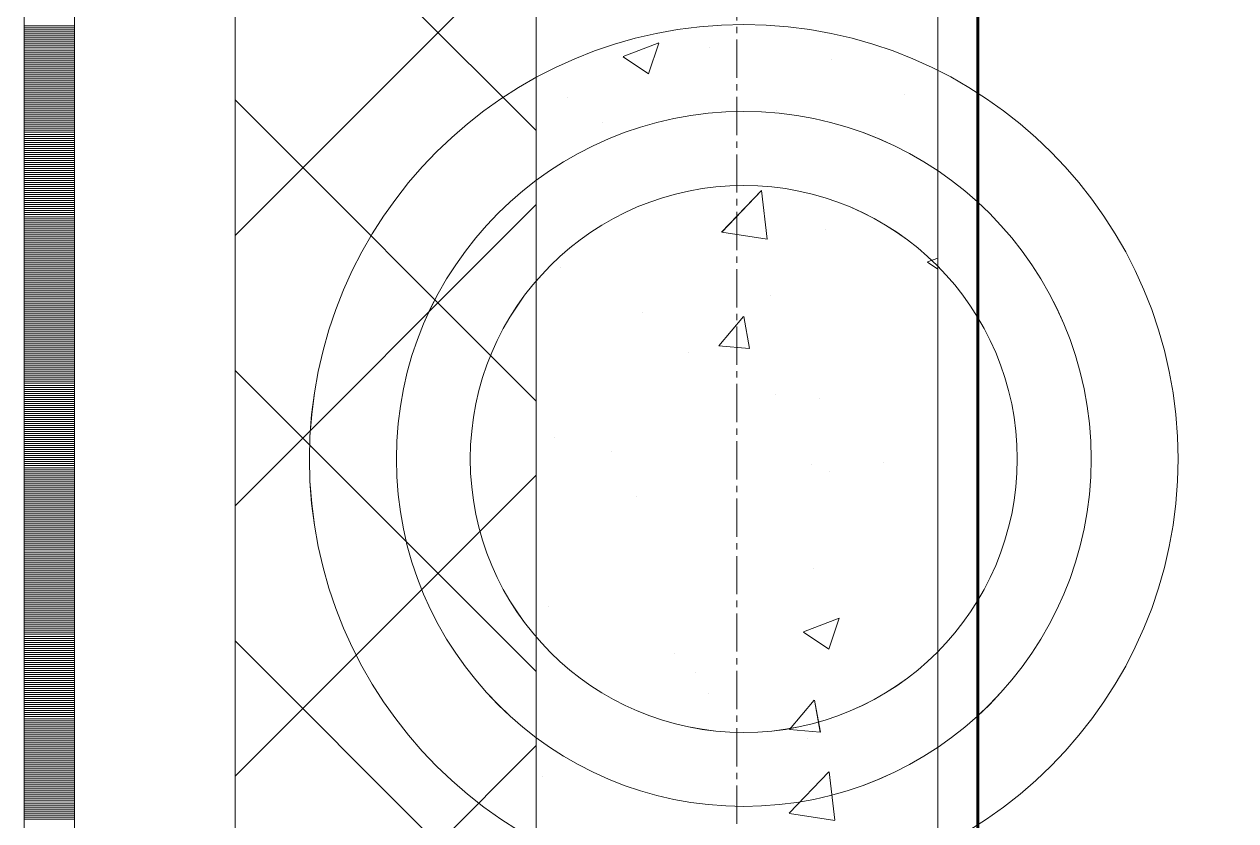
# Model space of a CAD drawing. Header units: millimetres. Extents: x 470010 to 1231400, y -134005 to 421770.
# Drawn here: x 672519 to 673122, y -77133 to -76737 of the extents above; entities that cross this region are included whole.
import ezdxf
from ezdxf.enums import TextEntityAlignment as Align

# ---------------------------------------------------------------- set-up
doc = ezdxf.new("R2010")
doc.units = ezdxf.units.MM
doc.linetypes.add('CENTER2', pattern=[28.575, 19.05, -3.175, 3.175, -3.175])
doc.linetypes.add('DASHED', pattern=[19.05, 12.7, -6.35])
doc.layers.get('Defpoints').update_dxf_attribs({"color": 140})
for name, color, linetype, lineweight in [('0) шп потолок', 3, 'Continuous', 60), ('АР_Стены ПЕНОблок', 52, 'Continuous', 20), ('АР_Тонкая', 254, 'Continuous', 5), ('АР_Утеплитель', 31, 'Continuous', 0), ('АР_Штриховка', 8, 'Continuous', 0)]:
    doc.layers.add(name, color=color, linetype=linetype, lineweight=lineweight)
doc.layers.add('АР_Делит', color=120, linetype='Continuous', lineweight=0, plot=False)
doc.layers.add('РД_Оси_100', color=7, linetype='Continuous', lineweight=0, true_color=0x525252)
doc.styles.add('style1', font='ARIALN.TTF')

# ---------------------------------------------------------------- blocks, each defined once
blk = doc.blocks.new('СОШ_2200_АР_ОСИ_М100_28.05.24')
at = {"layer": 'АР_Делит', "color": 251, "linetype": 'DASHED', "true_color": 0x636466}
blk.add_lwpolyline([(114955, 135155), (114955, -355), (93595.036, -355), (93595.036, 13855), (94145, 13855), (94145, 68320), (66055, 68320), (66055, 13857.73), (83455, 13857.73), (83455, -355), (45245, -355), (45245, 13145), (44695, 13145), (44695, 26755), (45245, 26755), (45245, 68320), (20455, 68320), (20455, 26755), (27955, 26755), (27955, 13145), (-355, 13145), (-355, 100855)], dxfattribs=at)
at = {"layer": 'РД_Оси_100', "color": 251, "linetype": 'CENTER2', "true_color": 0x636466}
blk.add_line((0, -6155), (0, 139938.679), dxfattribs=at)
blk = doc.blocks.new('A$C9108343f')
at = {"layer": '0) шп потолок'}
blk.add_lwpolyline([(14854.96, 26375), (14854.96, 29445), (7274.96, 29445), (7274.96, 20375), (14854.96, 20375), (14854.96, 25235)], dxfattribs=at)
at = {"layer": 'АР_Делит', "color": 18, "true_color": 0x000000}
for radius in [216.34, 173.04, 136.21]:
    blk.add_circle((7158.34, 23413.08), radius, dxfattribs=at)
at = {"layer": 'АР_Стены ПЕНОблок', "color": 18, "linetype": 'Continuous', "lineweight": 20, "true_color": 0x000000}
for p, q in [((7054.96, 97555), (7054.96, 21355)), ((7254.96, 21355), (7254.96, 97555))]:
    blk.add_line(p, q, dxfattribs=at)
at = {"layer": 'АР_Тонкая', "color": 18, "linetype": 'Continuous', "lineweight": 5, "true_color": 0x000000}
for p, q in [((6799.96, 97555), (6799.96, 21355)), ((6824.96, 97555), (6824.96, 21355)), ((6824.96, 21355), (6824.96, 97555)), ((6904.96, 21355), (6904.96, 97555))]:
    blk.add_line(p, q, dxfattribs=at)
at = {"layer": 'АР_Утеплитель', "color": 18, "linetype": 'Continuous', "lineweight": 0, "true_color": 0x000000}
for p, q in [((6904.96, 97555), (6904.96, 21355)), ((7054.96, 21355), (7054.96, 97555))]:
    blk.add_line(p, q, dxfattribs=at)
at = {"layer": 'АР_Штриховка', "color": 18, "linetype": 'Continuous', "lineweight": 0, "true_color": 0x000000}
for p, q in [((7054.96, 23576.59), (6904.96, 23726.59)), ((6904.96, 23524.45), (7054.96, 23674.45)), ((6799.96, 23628.75), (6824.96, 23628.75)), ((6799.96, 23627.75), (6824.96, 23627.75)), ((6799.96, 23626.75), (6824.96, 23626.75)), ((6799.96, 23625.75), (6824.96, 23625.75)), ((6799.96, 23624.75), (6824.96, 23624.75)), ((6799.96, 23623.75), (6824.96, 23623.75)), ((6799.96, 23622.75), (6824.96, 23622.75)), ((6799.96, 23621.75), (6824.96, 23621.75)), ((6799.96, 23620.75), (6824.96, 23620.75)), ((6799.96, 23619.75), (6824.96, 23619.75)), ((6799.96, 23618.75), (6824.96, 23618.75)), ((7098.29, 23613.47), (7116.08, 23620.3)), ((7110.88, 23604.83), (7116.03, 23620.18)), ((6799.96, 23617.75), (6824.96, 23617.75)), ((6799.96, 23616.75), (6824.96, 23616.75)), ((6799.96, 23615.75), (6824.96, 23615.75)), ((6799.96, 23614.75), (6824.96, 23614.75)), ((6799.96, 23613.75), (6824.96, 23613.75)), ((6799.96, 23612.75), (6824.96, 23612.75)), ((7098.24, 23613.35), (7110.87, 23604.83)), ((7141.48, 23617.76), (7141.48, 23617.76)), ((6799.96, 23611.75), (6824.96, 23611.75)), ((6799.96, 23610.75), (6824.96, 23610.75)), ((6799.96, 23609.75), (6824.96, 23609.75)), ((6799.96, 23608.75), (6824.96, 23608.75)), ((6799.96, 23607.75), (6824.96, 23607.75)), ((6799.96, 23606.75), (6824.96, 23606.75)), ((7202.23, 23612.12), (7202.23, 23612.12)), ((6799.96, 23605.75), (6824.96, 23605.75)), ((6799.96, 23604.75), (6824.96, 23604.75)), ((6799.96, 23603.75), (6824.96, 23603.75)), ((6799.96, 23602.75), (6824.96, 23602.75)), ((6799.96, 23601.75), (6824.96, 23601.75)), ((6799.96, 23600.75), (6824.96, 23600.75)), ((6799.96, 23599.75), (6824.96, 23599.75)), ((6799.96, 23598.75), (6824.96, 23598.75)), ((6799.96, 23597.75), (6824.96, 23597.75)), ((6799.96, 23596.75), (6824.96, 23596.75)), ((6799.96, 23595.75), (6824.96, 23595.75)), ((6799.96, 23594.75), (6824.96, 23594.75)), ((7238.43, 23594.76), (7238.43, 23594.76)), ((6799.96, 23593.75), (6824.96, 23593.75)), ((6799.96, 23592.75), (6824.96, 23592.75)), ((6799.96, 23591.75), (6824.96, 23591.75)), ((6799.96, 23590.75), (6824.96, 23590.75)), ((6799.96, 23589.75), (6824.96, 23589.75)), ((6799.96, 23588.75), (6824.96, 23588.75)), ((7054.96, 23441.89), (6904.96, 23591.89)), ((7070.31, 23593.08), (7070.31, 23593.08)), ((6799.96, 23587.75), (6824.96, 23587.75)), ((6799.96, 23586.75), (6824.96, 23586.75)), ((6799.96, 23585.75), (6824.96, 23585.75)), ((6799.96, 23584.75), (6824.96, 23584.75)), ((6799.96, 23583.75), (6824.96, 23583.75)), ((6799.96, 23582.75), (6824.96, 23582.75)), ((7174.84, 23586.39), (7174.84, 23586.39)), ((6799.96, 23581.75), (6824.96, 23581.75)), ((6799.96, 23580.75), (6824.96, 23580.75)), ((6799.96, 23579.75), (6824.96, 23579.75)), ((6799.96, 23578.75), (6824.96, 23578.75)), ((6799.96, 23577.75), (6824.96, 23577.75)), ((6799.96, 23576.75), (6824.96, 23576.75)), ((7088.16, 23580.82), (7088.16, 23580.82)), ((6799.96, 23575.75), (6824.96, 23575.75)), ((6799.96, 23574.75), (6824.96, 23574.75)), ((6799.96, 23573.75), (6824.96, 23573.75)), ((6799.96, 23572.75), (6824.96, 23572.75)), ((6799.96, 23571.75), (6824.96, 23571.75)), ((6799.96, 23570.75), (6824.96, 23570.75)), ((7223.75, 23575.09), (7223.75, 23575.09)), ((6799.96, 23569.75), (6824.96, 23569.75)), ((6799.96, 23568.75), (6824.96, 23568.75)), ((6799.96, 23567.75), (6824.96, 23567.75)), ((6799.96, 23566.75), (6824.96, 23566.75)), ((6799.96, 23565.75), (6824.96, 23565.75)), ((6799.96, 23564.75), (6824.96, 23564.75)), ((6799.96, 23563.75), (6824.96, 23563.75)), ((6799.96, 23562.75), (6824.96, 23562.75)), ((6799.96, 23561.75), (6824.96, 23561.75)), ((6799.96, 23560.75), (6824.96, 23560.75)), ((6799.96, 23559.75), (6824.96, 23559.75)), ((6799.96, 23558.75), (6824.96, 23558.75)), ((6799.96, 23557.75), (6824.96, 23557.75)), ((6799.96, 23556.75), (6824.96, 23556.75)), ((6799.96, 23555.75), (6824.96, 23555.75)), ((6799.96, 23554.75), (6824.96, 23554.75)), ((6799.96, 23553.75), (6824.96, 23553.75)), ((6799.96, 23552.75), (6824.96, 23552.75)), ((6799.96, 23551.75), (6824.96, 23551.75)), ((6799.96, 23550.75), (6824.96, 23550.75)), ((6799.96, 23549.75), (6824.96, 23549.75)), ((6799.96, 23548.75), (6824.96, 23548.75)), ((6799.96, 23547.75), (6824.96, 23547.75)), ((6799.96, 23546.75), (6824.96, 23546.75)), ((7147.33, 23526.09), (7167.12, 23546.71)), ((7169.96, 23522.6), (7167.16, 23546.72)), ((6799.96, 23545.75), (6824.96, 23545.75)), ((6799.96, 23544.75), (6824.96, 23544.75)), ((6799.96, 23543.75), (6824.96, 23543.75)), ((6799.96, 23542.75), (6824.96, 23542.75)), ((6799.96, 23541.75), (6824.96, 23541.75)), ((6799.96, 23540.75), (6824.96, 23540.75)), ((6799.96, 23539.75), (6824.96, 23539.75)), ((6799.96, 23538.75), (6824.96, 23538.75)), ((6799.96, 23537.75), (6824.96, 23537.75)), ((6799.96, 23536.75), (6824.96, 23536.75)), ((6799.96, 23535.75), (6824.96, 23535.75)), ((6799.96, 23534.75), (6824.96, 23534.75)), ((6904.96, 23389.75), (7054.96, 23539.75)), ((6799.96, 23533.75), (6824.96, 23533.75)), ((6799.96, 23532.75), (6824.96, 23532.75)), ((6799.96, 23531.75), (6824.96, 23531.75)), ((6799.96, 23530.75), (6824.96, 23530.75)), ((6799.96, 23529.75), (6824.96, 23529.75)), ((6799.96, 23528.75), (6824.96, 23528.75)), ((6799.96, 23527.75), (6824.96, 23527.75)), ((6799.96, 23526.75), (6824.96, 23526.75)), ((6799.96, 23525.75), (6824.96, 23525.75)), ((6799.96, 23524.75), (6824.96, 23524.75)), ((6799.96, 23523.75), (6824.96, 23523.75)), ((6799.96, 23522.75), (6824.96, 23522.75)), ((7147.36, 23526.03), (7169.95, 23522.53)), ((7199.14, 23527.57), (7199.14, 23527.57)), ((6799.96, 23521.75), (6824.96, 23521.75)), ((6799.96, 23520.75), (6824.96, 23520.75)), ((6799.96, 23519.75), (6824.96, 23519.75)), ((6799.96, 23518.75), (6824.96, 23518.75)), ((6799.96, 23517.75), (6824.96, 23517.75)), ((6799.96, 23516.75), (6824.96, 23516.75)), ((6799.96, 23515.75), (6824.96, 23515.75)), ((6799.96, 23514.75), (6824.96, 23514.75)), ((6799.96, 23513.75), (6824.96, 23513.75)), ((6799.96, 23512.75), (6824.96, 23512.75)), ((6799.96, 23511.75), (6824.96, 23511.75)), ((6799.96, 23510.75), (6824.96, 23510.75)), ((7249.85, 23511.09), (7254.96, 23507.64)), ((7249.91, 23511.21), (7254.96, 23513.15)), ((6799.96, 23509.75), (6824.96, 23509.75)), ((6799.96, 23508.75), (6824.96, 23508.75)), ((6799.96, 23507.75), (6824.96, 23507.75)), ((6799.96, 23506.75), (6824.96, 23506.75)), ((6799.96, 23505.75), (6824.96, 23505.75)), ((6799.96, 23504.75), (6824.96, 23504.75)), ((7067.22, 23508.52), (7067.22, 23508.52)), ((6799.96, 23503.75), (6824.96, 23503.75)), ((6799.96, 23502.75), (6824.96, 23502.75)), ((6799.96, 23501.75), (6824.96, 23501.75)), ((6799.96, 23500.75), (6824.96, 23500.75)), ((6799.96, 23499.75), (6824.96, 23499.75)), ((6799.96, 23498.75), (6824.96, 23498.75)), ((6799.96, 23497.75), (6824.96, 23497.75)), ((6799.96, 23496.75), (6824.96, 23496.75)), ((6799.96, 23495.75), (6824.96, 23495.75)), ((6799.96, 23494.75), (6824.96, 23494.75)), ((6799.96, 23493.75), (6824.96, 23493.75)), ((6799.96, 23492.75), (6824.96, 23492.75)), ((7171.61, 23494.58), (7171.61, 23494.58)), ((6799.96, 23491.75), (6824.96, 23491.75)), ((6799.96, 23490.75), (6824.96, 23490.75)), ((6799.96, 23489.75), (6824.96, 23489.75)), ((6799.96, 23488.75), (6824.96, 23488.75)), ((6799.96, 23487.75), (6824.96, 23487.75)), ((6799.96, 23486.75), (6824.96, 23486.75)), ((7108.02, 23486.21), (7108.02, 23486.21)), ((6799.96, 23485.75), (6824.96, 23485.75)), ((6799.96, 23484.75), (6824.96, 23484.75)), ((6799.96, 23483.75), (6824.96, 23483.75)), ((6799.96, 23482.75), (6824.96, 23482.75)), ((6799.96, 23481.75), (6824.96, 23481.75)), ((6799.96, 23480.75), (6824.96, 23480.75)), ((7145.92, 23469.4), (7158.16, 23484)), ((7161.23, 23468.09), (7158.3, 23484.02)), ((6799.96, 23479.75), (6824.96, 23479.75)), ((6799.96, 23478.75), (6824.96, 23478.75)), ((6799.96, 23477.75), (6824.96, 23477.75)), ((6799.96, 23476.75), (6824.96, 23476.75)), ((6799.96, 23475.75), (6824.96, 23475.75)), ((6799.96, 23474.75), (6824.96, 23474.75)), ((6799.96, 23473.75), (6824.96, 23473.75)), ((6799.96, 23472.75), (6824.96, 23472.75)), ((6799.96, 23471.75), (6824.96, 23471.75)), ((6799.96, 23470.75), (6824.96, 23470.75)), ((6799.96, 23469.75), (6824.96, 23469.75)), ((6799.96, 23468.75), (6824.96, 23468.75)), ((6799.96, 23467.75), (6824.96, 23467.75)), ((7145.92, 23469.4), (7161.1, 23468.07)), ((6799.96, 23466.75), (6824.96, 23466.75)), ((6799.96, 23465.75), (6824.96, 23465.75)), ((6799.96, 23464.75), (6824.96, 23464.75)), ((6799.96, 23463.75), (6824.96, 23463.75)), ((6799.96, 23462.75), (6824.96, 23462.75)), ((6799.96, 23461.75), (6824.96, 23461.75)), ((7131, 23466.2), (7131, 23466.2)), ((6799.96, 23460.75), (6824.96, 23460.75)), ((6799.96, 23459.75), (6824.96, 23459.75)), ((6799.96, 23458.75), (6824.96, 23458.75)), ((6799.96, 23457.75), (6824.96, 23457.75)), ((6799.96, 23456.75), (6824.96, 23456.75)), ((6799.96, 23455.75), (6824.96, 23455.75)), ((7054.96, 23307.18), (6904.96, 23457.18)), ((6799.96, 23454.75), (6824.96, 23454.75)), ((6799.96, 23453.75), (6824.96, 23453.75)), ((6799.96, 23452.75), (6824.96, 23452.75)), ((6799.96, 23451.75), (6824.96, 23451.75)), ((6799.96, 23450.75), (6824.96, 23450.75)), ((6799.96, 23449.75), (6824.96, 23449.75)), ((6799.96, 23448.75), (6824.96, 23448.75)), ((6799.96, 23447.75), (6824.96, 23447.75)), ((6799.96, 23446.75), (6824.96, 23446.75)), ((6799.96, 23445.75), (6824.96, 23445.75)), ((6799.96, 23444.75), (6824.96, 23444.75)), ((6799.96, 23443.75), (6824.96, 23443.75)), ((7174.29, 23445.3), (7174.29, 23445.3)), ((6799.96, 23442.75), (6824.96, 23442.75)), ((6799.96, 23441.75), (6824.96, 23441.75)), ((6799.96, 23440.75), (6824.96, 23440.75)), ((6799.96, 23439.75), (6824.96, 23439.75)), ((6799.96, 23438.75), (6824.96, 23438.75)), ((6799.96, 23437.75), (6824.96, 23437.75)), ((7196.05, 23443.01), (7196.05, 23443.01)), ((6799.96, 23436.75), (6824.96, 23436.75)), ((6799.96, 23435.75), (6824.96, 23435.75)), ((6799.96, 23434.75), (6824.96, 23434.75)), ((6799.96, 23433.75), (6824.96, 23433.75)), ((6799.96, 23432.75), (6824.96, 23432.75)), ((6799.96, 23431.75), (6824.96, 23431.75)), ((6799.96, 23430.75), (6824.96, 23430.75)), ((6799.96, 23429.75), (6824.96, 23429.75)), ((6799.96, 23428.75), (6824.96, 23428.75)), ((6799.96, 23427.75), (6824.96, 23427.75)), ((6799.96, 23426.75), (6824.96, 23426.75)), ((6799.96, 23425.75), (6824.96, 23425.75)), ((6799.96, 23424.75), (6824.96, 23424.75)), ((6799.96, 23423.75), (6824.96, 23423.75)), ((6799.96, 23422.75), (6824.96, 23422.75)), ((6799.96, 23421.75), (6824.96, 23421.75)), ((6799.96, 23420.75), (6824.96, 23420.75)), ((6799.96, 23419.75), (6824.96, 23419.75)), ((7064.13, 23423.97), (7064.13, 23423.97)), ((6799.96, 23418.75), (6824.96, 23418.75)), ((6799.96, 23417.75), (6824.96, 23417.75)), ((6799.96, 23416.75), (6824.96, 23416.75)), ((6799.96, 23415.75), (6824.96, 23415.75)), ((6799.96, 23414.75), (6824.96, 23414.75)), ((6799.96, 23413.75), (6824.96, 23413.75)), ((7092.25, 23416.91), (7092.25, 23416.91)), ((6799.96, 23412.75), (6824.96, 23412.75)), ((6799.96, 23411.75), (6824.96, 23411.75)), ((6799.96, 23410.75), (6824.96, 23410.75)), ((6799.96, 23409.75), (6824.96, 23409.75)), ((6799.96, 23408.75), (6824.96, 23408.75)), ((6799.96, 23407.75), (6824.96, 23407.75)), ((7191.86, 23410.43), (7191.86, 23410.43)), ((7227.85, 23411.18), (7227.85, 23411.18)), ((6799.96, 23406.75), (6824.96, 23406.75)), ((6799.96, 23405.75), (6824.96, 23405.75)), ((6799.96, 23404.75), (6824.96, 23404.75)), ((6799.96, 23403.75), (6824.96, 23403.75)), ((6799.96, 23402.75), (6824.96, 23402.75)), ((6799.96, 23401.75), (6824.96, 23401.75)), ((6904.96, 23255.05), (7054.96, 23405.05)), ((7200.99, 23407.06), (7200.99, 23407.06)), ((6799.96, 23400.75), (6824.96, 23400.75)), ((6799.96, 23399.75), (6824.96, 23399.75)), ((6799.96, 23398.75), (6824.96, 23398.75)), ((6799.96, 23397.75), (6824.96, 23397.75)), ((6799.96, 23396.75), (6824.96, 23396.75)), ((6799.96, 23395.75), (6824.96, 23395.75)), ((6799.96, 23394.75), (6824.96, 23394.75)), ((6799.96, 23393.75), (6824.96, 23393.75)), ((6799.96, 23392.75), (6824.96, 23392.75)), ((6799.96, 23391.75), (6824.96, 23391.75)), ((6799.96, 23390.75), (6824.96, 23390.75)), ((6799.96, 23389.75), (6824.96, 23389.75)), ((7104.79, 23394.4), (7104.79, 23394.4)), ((6799.96, 23388.75), (6824.96, 23388.75)), ((6799.96, 23387.75), (6824.96, 23387.75)), ((6799.96, 23386.75), (6824.96, 23386.75)), ((6799.96, 23385.75), (6824.96, 23385.75)), ((6799.96, 23384.75), (6824.96, 23384.75)), ((6799.96, 23383.75), (6824.96, 23383.75)), ((6799.96, 23382.75), (6824.96, 23382.75)), ((6799.96, 23381.75), (6824.96, 23381.75)), ((6799.96, 23380.75), (6824.96, 23380.75)), ((6799.96, 23379.75), (6824.96, 23379.75)), ((6799.96, 23378.75), (6824.96, 23378.75)), ((6799.96, 23377.75), (6824.96, 23377.75)), ((6799.96, 23376.75), (6824.96, 23376.75)), ((6799.96, 23375.75), (6824.96, 23375.75)), ((6799.96, 23374.75), (6824.96, 23374.75)), ((6799.96, 23373.75), (6824.96, 23373.75)), ((6799.96, 23372.75), (6824.96, 23372.75)), ((6799.96, 23371.75), (6824.96, 23371.75)), ((6799.96, 23370.75), (6824.96, 23370.75)), ((6799.96, 23369.75), (6824.96, 23369.75)), ((6799.96, 23368.75), (6824.96, 23368.75)), ((6799.96, 23367.75), (6824.96, 23367.75)), ((6799.96, 23366.75), (6824.96, 23366.75)), ((6799.96, 23365.75), (6824.96, 23365.75)), ((6799.96, 23364.75), (6824.96, 23364.75)), ((6799.96, 23363.75), (6824.96, 23363.75)), ((6799.96, 23362.75), (6824.96, 23362.75)), ((6799.96, 23361.75), (6824.96, 23361.75)), ((6799.96, 23360.75), (6824.96, 23360.75)), ((6799.96, 23359.75), (6824.96, 23359.75)), ((6799.96, 23358.75), (6824.96, 23358.75)), ((6799.96, 23357.75), (6824.96, 23357.75)), ((6799.96, 23356.75), (6824.96, 23356.75)), ((6799.96, 23355.75), (6824.96, 23355.75)), ((6799.96, 23354.75), (6824.96, 23354.75)), ((6799.96, 23353.75), (6824.96, 23353.75)), ((7192.96, 23358.46), (7192.96, 23358.46)), ((6799.96, 23352.75), (6824.96, 23352.75)), ((6799.96, 23351.75), (6824.96, 23351.75)), ((6799.96, 23350.75), (6824.96, 23350.75)), ((6799.96, 23349.75), (6824.96, 23349.75)), ((6799.96, 23348.75), (6824.96, 23348.75)), ((6799.96, 23347.75), (6824.96, 23347.75)), ((6799.96, 23346.75), (6824.96, 23346.75)), ((6799.96, 23345.75), (6824.96, 23345.75)), ((6799.96, 23344.75), (6824.96, 23344.75)), ((6799.96, 23343.75), (6824.96, 23343.75)), ((6799.96, 23342.75), (6824.96, 23342.75)), ((6799.96, 23341.75), (6824.96, 23341.75)), ((6799.96, 23340.75), (6824.96, 23340.75)), ((6799.96, 23339.75), (6824.96, 23339.75)), ((6799.96, 23338.75), (6824.96, 23338.75)), ((6799.96, 23337.75), (6824.96, 23337.75)), ((6799.96, 23336.75), (6824.96, 23336.75)), ((6799.96, 23335.75), (6824.96, 23335.75)), ((7061.04, 23339.41), (7061.04, 23339.41)), ((6799.96, 23334.75), (6824.96, 23334.75)), ((6799.96, 23333.75), (6824.96, 23333.75)), ((6799.96, 23332.75), (6824.96, 23332.75)), ((6799.96, 23331.75), (6824.96, 23331.75)), ((6799.96, 23330.75), (6824.96, 23330.75)), ((6799.96, 23329.75), (6824.96, 23329.75)), ((7188.1, 23327.02), (7205.89, 23333.85)), ((7200.69, 23318.37), (7205.84, 23333.72)), ((6799.96, 23328.75), (6824.96, 23328.75)), ((6799.96, 23327.75), (6824.96, 23327.75)), ((6799.96, 23326.75), (6824.96, 23326.75)), ((6799.96, 23325.75), (6824.96, 23325.75)), ((6799.96, 23324.75), (6824.96, 23324.75)), ((6799.96, 23323.75), (6824.96, 23323.75)), ((7188.05, 23326.9), (7200.68, 23318.38)), ((6799.96, 23322.75), (6824.96, 23322.75)), ((6799.96, 23321.75), (6824.96, 23321.75)), ((6799.96, 23320.75), (6824.96, 23320.75)), ((6799.96, 23319.75), (6824.96, 23319.75)), ((6799.96, 23318.75), (6824.96, 23318.75)), ((6799.96, 23317.75), (6824.96, 23317.75)), ((7054.96, 23172.48), (6904.96, 23322.48)), ((6799.96, 23316.75), (6824.96, 23316.75)), ((6799.96, 23315.75), (6824.96, 23315.75)), ((6799.96, 23314.75), (6824.96, 23314.75)), ((6799.96, 23313.75), (6824.96, 23313.75)), ((6799.96, 23312.75), (6824.96, 23312.75)), ((6799.96, 23311.75), (6824.96, 23311.75)), ((7123.76, 23316.19), (7123.76, 23316.19)), ((6799.96, 23310.75), (6824.96, 23310.75)), ((6799.96, 23309.75), (6824.96, 23309.75)), ((6799.96, 23308.75), (6824.96, 23308.75)), ((6799.96, 23307.75), (6824.96, 23307.75)), ((6799.96, 23306.75), (6824.96, 23306.75)), ((6799.96, 23305.75), (6824.96, 23305.75)), ((7134.17, 23306.88), (7134.17, 23306.88)), ((6799.96, 23304.75), (6824.96, 23304.75)), ((6799.96, 23303.75), (6824.96, 23303.75)), ((6799.96, 23302.75), (6824.96, 23302.75)), ((6799.96, 23301.75), (6824.96, 23301.75)), ((6799.96, 23300.75), (6824.96, 23300.75)), ((6799.96, 23299.75), (6824.96, 23299.75)), ((6799.96, 23298.75), (6824.96, 23298.75)), ((6799.96, 23297.75), (6824.96, 23297.75)), ((6799.96, 23296.75), (6824.96, 23296.75)), ((6799.96, 23295.75), (6824.96, 23295.75)), ((6799.96, 23294.75), (6824.96, 23294.75)), ((6799.96, 23293.75), (6824.96, 23293.75)), ((6799.96, 23292.75), (6824.96, 23292.75)), ((7140.73, 23296.12), (7140.73, 23296.12)), ((7181.16, 23278.35), (7193.41, 23292.94)), ((7196.48, 23277.04), (7193.54, 23292.96)), ((6799.96, 23291.75), (6824.96, 23291.75)), ((6799.96, 23290.75), (6824.96, 23290.75)), ((6799.96, 23289.75), (6824.96, 23289.75)), ((6799.96, 23288.75), (6824.96, 23288.75)), ((6799.96, 23287.75), (6824.96, 23287.75)), ((6799.96, 23286.75), (6824.96, 23286.75)), ((6799.96, 23285.75), (6824.96, 23285.75)), ((6799.96, 23284.75), (6824.96, 23284.75)), ((6799.96, 23283.75), (6824.96, 23283.75)), ((6799.96, 23282.75), (6824.96, 23282.75)), ((6799.96, 23281.75), (6824.96, 23281.75)), ((6799.96, 23280.75), (6824.96, 23280.75)), ((6799.96, 23279.75), (6824.96, 23279.75)), ((6799.96, 23278.75), (6824.96, 23278.75)), ((6799.96, 23277.75), (6824.96, 23277.75)), ((6799.96, 23276.75), (6824.96, 23276.75)), ((6799.96, 23275.75), (6824.96, 23275.75)), ((6799.96, 23274.75), (6824.96, 23274.75)), ((7181.16, 23278.34), (7196.34, 23277.01)), ((6799.96, 23273.75), (6824.96, 23273.75)), ((6799.96, 23272.75), (6824.96, 23272.75)), ((6799.96, 23271.75), (6824.96, 23271.75)), ((6799.96, 23270.75), (6824.96, 23270.75)), ((6799.96, 23269.75), (6824.96, 23269.75)), ((6799.96, 23268.75), (6824.96, 23268.75)), ((6904.96, 23120.34), (7054.96, 23270.34)), ((7189.88, 23273.9), (7189.88, 23273.9)), ((6799.96, 23267.75), (6824.96, 23267.75)), ((6799.96, 23266.75), (6824.96, 23266.75)), ((6799.96, 23265.75), (6824.96, 23265.75)), ((6799.96, 23264.75), (6824.96, 23264.75)), ((6799.96, 23263.75), (6824.96, 23263.75)), ((6799.96, 23262.75), (6824.96, 23262.75)), ((6799.96, 23261.75), (6824.96, 23261.75)), ((6799.96, 23260.75), (6824.96, 23260.75)), ((6799.96, 23259.75), (6824.96, 23259.75)), ((6799.96, 23258.75), (6824.96, 23258.75)), ((6799.96, 23257.75), (6824.96, 23257.75)), ((6799.96, 23256.75), (6824.96, 23256.75)), ((7181.01, 23236.63), (7200.79, 23257.24)), ((7203.64, 23233.13), (7200.83, 23257.25)), ((6799.96, 23255.75), (6824.96, 23255.75)), ((6799.96, 23254.75), (6824.96, 23254.75)), ((6799.96, 23253.75), (6824.96, 23253.75)), ((6799.96, 23252.75), (6824.96, 23252.75)), ((6799.96, 23251.75), (6824.96, 23251.75)), ((6799.96, 23250.75), (6824.96, 23250.75)), ((7057.95, 23254.86), (7057.95, 23254.86)), ((6799.96, 23249.75), (6824.96, 23249.75)), ((6799.96, 23248.75), (6824.96, 23248.75)), ((6799.96, 23247.75), (6824.96, 23247.75)), ((6799.96, 23246.75), (6824.96, 23246.75)), ((6799.96, 23245.75), (6824.96, 23245.75)), ((6799.96, 23244.75), (6824.96, 23244.75)), ((6799.96, 23243.75), (6824.96, 23243.75)), ((6799.96, 23242.75), (6824.96, 23242.75)), ((6799.96, 23241.75), (6824.96, 23241.75)), ((6799.96, 23240.75), (6824.96, 23240.75)), ((6799.96, 23239.75), (6824.96, 23239.75)), ((6799.96, 23238.75), (6824.96, 23238.75)), ((6799.96, 23237.75), (6824.96, 23237.75)), ((6799.96, 23236.75), (6824.96, 23236.75)), ((6799.96, 23235.75), (6824.96, 23235.75)), ((6799.96, 23234.75), (6824.96, 23234.75)), ((6799.96, 23233.75), (6824.96, 23233.75)), ((7181.04, 23236.56), (7203.63, 23233.06))]:
    blk.add_line(p, q, dxfattribs=at)
at = {"layer": 'РД_Оси_100'}
blk.add_blockref('СОШ_2200_АР_ОСИ_М100_28.05.24', (7154.96, 6755), dxfattribs=at)
at = {"layer": 'Defpoints', "color": 18, "true_color": 0x000000, "style": 'style1'}
for p in [(143949.34, 316089.12), (143974.98, 281639.5), (143890.4, 273244.71), (143839.99, 264276.81), (143967.75, 254892.38), (12251.96, 104178.14), (12382.58, 96023.14)]:
    blk.add_attdef('АР-ПОМЕЩЕНИЕ:НАИМЕНОВАНИЕ', text='', height=100, dxfattribs=at).set_placement(p, align=Align.MIDDLE)
at = {"layer": 'Defpoints', "color": 18, "true_color": 0x000000, "style": 'style1', "flags": 8}
for p in [(143951.3, 279099.09), (143848.34, 269251.11), (143875.33, 260094.25), (144049.74, 250824.7), (163419.28, 238153.36), (155897.46, 237965.97), (183037.2, 237965.97), (143342.94, 237876.19)]:
    blk.add_attdef('АР-ПОМЕЩЕНИЕ:НАИМЕНОВАНИЕ', text='', height=100, dxfattribs=at).set_placement(p, align=Align.MIDDLE)

msp = doc.modelspace()

# ---------------------------------------------------------------- linework, layer by layer
at = {"layer": '0) шп потолок'}
msp.add_lwpolyline([(680573.57, -73991.242), (680573.57, -70921.242), (672993.57, -70921.242), (672993.57, -79991.242), (680573.57, -79991.242), (680573.57, -75131.242)], dxfattribs=at)
at = {"layer": 'АР_Делит', "color": 18, "true_color": 0x000000}
for radius in [216.336, 173.036, 136.212]:
    msp.add_circle((672876.957, -76953.162), radius, dxfattribs=at)
at = {"layer": 'АР_Стены ПЕНОблок', "color": 18, "linetype": 'Continuous', "lineweight": 20, "true_color": 0x000000}
for p, q in [((672773.57, -2811.242), (672773.57, -79011.242)), ((672973.57, -79011.242), (672973.57, -2811.242))]:
    msp.add_line(p, q, dxfattribs=at)
at = {"layer": 'АР_Тонкая', "color": 18, "linetype": 'Continuous', "lineweight": 5, "true_color": 0x000000}
for p, q in [((672518.57, -2811.242), (672518.57, -79011.242)), ((672543.57, -2811.242), (672543.57, -79011.242)), ((672543.57, -79011.242), (672543.57, -2811.242)), ((672623.57, -79011.242), (672623.57, -2811.242))]:
    msp.add_line(p, q, dxfattribs=at)
at = {"layer": 'АР_Утеплитель', "color": 18, "linetype": 'Continuous', "lineweight": 0, "true_color": 0x000000}
for p, q in [((672623.57, -2811.242), (672623.57, -79011.242)), ((672773.57, -79011.242), (672773.57, -2811.242))]:
    msp.add_line(p, q, dxfattribs=at)
at = {"layer": 'АР_Штриховка', "color": 18, "linetype": 'Continuous', "lineweight": 0, "true_color": 0x000000}
for p, q in [((672773.57, -76789.651), (672623.57, -76639.651)), ((672623.57, -76841.788), (672773.57, -76691.788)), ((672518.57, -76737.492), (672543.57, -76737.492)), ((672518.57, -76738.492), (672543.57, -76738.492)), ((672518.57, -76739.492), (672543.57, -76739.492)), ((672518.57, -76740.492), (672543.57, -76740.492)), ((672518.57, -76741.492), (672543.57, -76741.492)), ((672518.57, -76742.492), (672543.57, -76742.492)), ((672518.57, -76743.492), (672543.57, -76743.492)), ((672518.57, -76744.492), (672543.57, -76744.492)), ((672518.57, -76745.492), (672543.57, -76745.492)), ((672518.57, -76746.492), (672543.57, -76746.492)), ((672518.57, -76747.492), (672543.57, -76747.492)), ((672518.57, -76748.492), (672543.57, -76748.492)), ((672518.57, -76749.492), (672543.57, -76749.492)), ((672518.57, -76750.492), (672543.57, -76750.492)), ((672816.903, -76752.769), (672834.688, -76745.942)), ((672829.493, -76761.415), (672834.643, -76746.066)), ((672518.57, -76751.492), (672543.57, -76751.492)), ((672518.57, -76752.492), (672543.57, -76752.492)), ((672518.57, -76753.492), (672543.57, -76753.492)), ((672518.57, -76754.492), (672543.57, -76754.492)), ((672518.57, -76755.492), (672543.57, -76755.492)), ((672518.57, -76756.492), (672543.57, -76756.492)), ((672816.849, -76752.889), (672829.483, -76761.411)), ((672518.57, -76757.492), (672543.57, -76757.492)), ((672518.57, -76758.492), (672543.57, -76758.492)), ((672518.57, -76759.492), (672543.57, -76759.492)), ((672518.57, -76760.492), (672543.57, -76760.492)), ((672518.57, -76761.492), (672543.57, -76761.492)), ((672518.57, -76762.492), (672543.57, -76762.492)), ((672518.57, -76763.492), (672543.57, -76763.492)), ((672518.57, -76764.492), (672543.57, -76764.492)), ((672518.57, -76765.492), (672543.57, -76765.492)), ((672518.57, -76766.492), (672543.57, -76766.492)), ((672518.57, -76767.492), (672543.57, -76767.492)), ((672518.57, -76768.492), (672543.57, -76768.492)), ((672518.57, -76769.492), (672543.57, -76769.492)), ((672518.57, -76770.492), (672543.57, -76770.492)), ((672518.57, -76771.492), (672543.57, -76771.492)), ((672518.57, -76772.492), (672543.57, -76772.492)), ((672518.57, -76773.492), (672543.57, -76773.492)), ((672518.57, -76774.492), (672543.57, -76774.492)), ((672773.57, -76924.355), (672623.57, -76774.355)), ((672518.57, -76775.492), (672543.57, -76775.492)), ((672518.57, -76776.492), (672543.57, -76776.492)), ((672518.57, -76777.492), (672543.57, -76777.492)), ((672518.57, -76778.492), (672543.57, -76778.492)), ((672518.57, -76779.492), (672543.57, -76779.492)), ((672518.57, -76780.492), (672543.57, -76780.492)), ((672518.57, -76781.492), (672543.57, -76781.492)), ((672518.57, -76782.492), (672543.57, -76782.492)), ((672518.57, -76783.492), (672543.57, -76783.492)), ((672518.57, -76784.492), (672543.57, -76784.492)), ((672518.57, -76785.492), (672543.57, -76785.492)), ((672518.57, -76786.492), (672543.57, -76786.492)), ((672518.57, -76787.492), (672543.57, -76787.492)), ((672518.57, -76788.492), (672543.57, -76788.492)), ((672518.57, -76789.492), (672543.57, -76789.492)), ((672518.57, -76790.492), (672543.57, -76790.492)), ((672518.57, -76791.492), (672543.57, -76791.492)), ((672518.57, -76792.492), (672543.57, -76792.492)), ((672518.57, -76793.492), (672543.57, -76793.492)), ((672518.57, -76794.492), (672543.57, -76794.492)), ((672518.57, -76795.492), (672543.57, -76795.492)), ((672518.57, -76796.492), (672543.57, -76796.492)), ((672518.57, -76797.492), (672543.57, -76797.492)), ((672518.57, -76798.492), (672543.57, -76798.492)), ((672518.57, -76799.492), (672543.57, -76799.492)), ((672518.57, -76800.492), (672543.57, -76800.492)), ((672518.57, -76801.492), (672543.57, -76801.492)), ((672518.57, -76802.492), (672543.57, -76802.492)), ((672518.57, -76803.492), (672543.57, -76803.492)), ((672518.57, -76804.492), (672543.57, -76804.492)), ((672518.57, -76805.492), (672543.57, -76805.492)), ((672518.57, -76806.492), (672543.57, -76806.492)), ((672518.57, -76807.492), (672543.57, -76807.492)), ((672518.57, -76808.492), (672543.57, -76808.492)), ((672518.57, -76809.492), (672543.57, -76809.492)), ((672518.57, -76810.492), (672543.57, -76810.492)), ((672518.57, -76811.492), (672543.57, -76811.492)), ((672518.57, -76812.492), (672543.57, -76812.492)), ((672518.57, -76813.492), (672543.57, -76813.492)), ((672518.57, -76814.492), (672543.57, -76814.492)), ((672518.57, -76815.492), (672543.57, -76815.492)), ((672518.57, -76816.492), (672543.57, -76816.492)), ((672518.57, -76817.492), (672543.57, -76817.492)), ((672518.57, -76818.492), (672543.57, -76818.492)), ((672518.57, -76819.492), (672543.57, -76819.492)), ((672518.57, -76820.492), (672543.57, -76820.492)), ((672518.57, -76821.492), (672543.57, -76821.492)), ((672518.57, -76822.492), (672543.57, -76822.492)), ((672518.57, -76823.492), (672543.57, -76823.492)), ((672865.946, -76840.148), (672885.729, -76819.529)), ((672888.576, -76843.647), (672885.77, -76819.524)), ((672518.57, -76824.492), (672543.57, -76824.492)), ((672518.57, -76825.492), (672543.57, -76825.492)), ((672518.57, -76826.492), (672543.57, -76826.492)), ((672518.57, -76827.492), (672543.57, -76827.492)), ((672518.57, -76828.492), (672543.57, -76828.492)), ((672518.57, -76829.492), (672543.57, -76829.492)), ((672623.57, -76976.492), (672773.57, -76826.492)), ((672518.57, -76830.492), (672543.57, -76830.492)), ((672518.57, -76831.492), (672543.57, -76831.492)), ((672518.57, -76832.492), (672543.57, -76832.492)), ((672518.57, -76833.492), (672543.57, -76833.492)), ((672518.57, -76834.492), (672543.57, -76834.492)), ((672518.57, -76835.492), (672543.57, -76835.492)), ((672518.57, -76836.492), (672543.57, -76836.492)), ((672518.57, -76837.492), (672543.57, -76837.492)), ((672518.57, -76838.492), (672543.57, -76838.492)), ((672518.57, -76839.492), (672543.57, -76839.492)), ((672518.57, -76840.492), (672543.57, -76840.492)), ((672518.57, -76841.492), (672543.57, -76841.492)), ((672865.976, -76840.211), (672888.565, -76843.715)), ((672518.57, -76842.492), (672543.57, -76842.492)), ((672518.57, -76843.492), (672543.57, -76843.492)), ((672518.57, -76844.492), (672543.57, -76844.492)), ((672518.57, -76845.492), (672543.57, -76845.492)), ((672518.57, -76846.492), (672543.57, -76846.492)), ((672518.57, -76847.492), (672543.57, -76847.492)), ((672518.57, -76848.492), (672543.57, -76848.492)), ((672518.57, -76849.492), (672543.57, -76849.492)), ((672518.57, -76850.492), (672543.57, -76850.492)), ((672518.57, -76851.492), (672543.57, -76851.492)), ((672518.57, -76852.492), (672543.57, -76852.492)), ((672518.57, -76853.492), (672543.57, -76853.492)), ((672968.518, -76855.034), (672973.57, -76853.095)), ((672518.57, -76854.492), (672543.57, -76854.492)), ((672518.57, -76855.492), (672543.57, -76855.492)), ((672518.57, -76856.492), (672543.57, -76856.492)), ((672518.57, -76857.492), (672543.57, -76857.492)), ((672518.57, -76858.492), (672543.57, -76858.492)), ((672518.57, -76859.492), (672543.57, -76859.492)), ((672968.463, -76855.154), (672973.57, -76858.599)), ((672518.57, -76860.492), (672543.57, -76860.492)), ((672518.57, -76861.492), (672543.57, -76861.492)), ((672518.57, -76862.492), (672543.57, -76862.492)), ((672518.57, -76863.492), (672543.57, -76863.492)), ((672518.57, -76864.492), (672543.57, -76864.492)), ((672518.57, -76865.492), (672543.57, -76865.492)), ((672518.57, -76866.492), (672543.57, -76866.492)), ((672518.57, -76867.492), (672543.57, -76867.492)), ((672518.57, -76868.492), (672543.57, -76868.492)), ((672518.57, -76869.492), (672543.57, -76869.492)), ((672518.57, -76870.492), (672543.57, -76870.492)), ((672518.57, -76871.492), (672543.57, -76871.492)), ((672518.57, -76872.492), (672543.57, -76872.492)), ((672518.57, -76873.492), (672543.57, -76873.492)), ((672518.57, -76874.492), (672543.57, -76874.492)), ((672518.57, -76875.492), (672543.57, -76875.492)), ((672518.57, -76876.492), (672543.57, -76876.492)), ((672518.57, -76877.492), (672543.57, -76877.492)), ((672518.57, -76878.492), (672543.57, -76878.492)), ((672518.57, -76879.492), (672543.57, -76879.492)), ((672518.57, -76880.492), (672543.57, -76880.492)), ((672518.57, -76881.492), (672543.57, -76881.492)), ((672518.57, -76882.492), (672543.57, -76882.492)), ((672518.57, -76883.492), (672543.57, -76883.492)), ((672864.532, -76896.839), (672876.777, -76882.246)), ((672879.845, -76898.148), (672876.908, -76882.226)), ((672518.57, -76884.492), (672543.57, -76884.492)), ((672518.57, -76885.492), (672543.57, -76885.492)), ((672518.57, -76886.492), (672543.57, -76886.492)), ((672518.57, -76887.492), (672543.57, -76887.492)), ((672518.57, -76888.492), (672543.57, -76888.492)), ((672518.57, -76889.492), (672543.57, -76889.492)), ((672518.57, -76890.492), (672543.57, -76890.492)), ((672518.57, -76891.492), (672543.57, -76891.492)), ((672518.57, -76892.492), (672543.57, -76892.492)), ((672518.57, -76893.492), (672543.57, -76893.492)), ((672518.57, -76894.492), (672543.57, -76894.492)), ((672518.57, -76895.492), (672543.57, -76895.492)), ((672518.57, -76896.492), (672543.57, -76896.492)), ((672518.57, -76897.492), (672543.57, -76897.492)), ((672518.57, -76898.492), (672543.57, -76898.492)), ((672518.57, -76899.492), (672543.57, -76899.492)), ((672518.57, -76900.492), (672543.57, -76900.492)), ((672518.57, -76901.492), (672543.57, -76901.492)), ((672864.531, -76896.843), (672879.713, -76898.172)), ((672518.57, -76902.492), (672543.57, -76902.492)), ((672518.57, -76903.492), (672543.57, -76903.492)), ((672518.57, -76904.492), (672543.57, -76904.492)), ((672518.57, -76905.492), (672543.57, -76905.492)), ((672518.57, -76906.492), (672543.57, -76906.492)), ((672518.57, -76907.492), (672543.57, -76907.492)), ((672518.57, -76908.492), (672543.57, -76908.492)), ((672518.57, -76909.492), (672543.57, -76909.492)), ((672518.57, -76910.492), (672543.57, -76910.492)), ((672518.57, -76911.492), (672543.57, -76911.492)), ((672518.57, -76912.492), (672543.57, -76912.492)), ((672518.57, -76913.492), (672543.57, -76913.492)), ((672773.57, -77059.059), (672623.57, -76909.059)), ((672518.57, -76914.492), (672543.57, -76914.492)), ((672518.57, -76915.492), (672543.57, -76915.492)), ((672518.57, -76916.492), (672543.57, -76916.492)), ((672518.57, -76917.492), (672543.57, -76917.492)), ((672518.57, -76918.492), (672543.57, -76918.492)), ((672518.57, -76919.492), (672543.57, -76919.492)), ((672518.57, -76920.492), (672543.57, -76920.492)), ((672518.57, -76921.492), (672543.57, -76921.492)), ((672518.57, -76922.492), (672543.57, -76922.492)), ((672518.57, -76923.492), (672543.57, -76923.492)), ((672518.57, -76924.492), (672543.57, -76924.492)), ((672518.57, -76925.492), (672543.57, -76925.492)), ((672518.57, -76926.492), (672543.57, -76926.492)), ((672518.57, -76927.492), (672543.57, -76927.492)), ((672518.57, -76928.492), (672543.57, -76928.492)), ((672518.57, -76929.492), (672543.57, -76929.492)), ((672518.57, -76930.492), (672543.57, -76930.492)), ((672518.57, -76931.492), (672543.57, -76931.492)), ((672518.57, -76932.492), (672543.57, -76932.492)), ((672518.57, -76933.492), (672543.57, -76933.492)), ((672518.57, -76934.492), (672543.57, -76934.492)), ((672518.57, -76935.492), (672543.57, -76935.492)), ((672518.57, -76936.492), (672543.57, -76936.492)), ((672518.57, -76937.492), (672543.57, -76937.492)), ((672518.57, -76938.492), (672543.57, -76938.492)), ((672518.57, -76939.492), (672543.57, -76939.492)), ((672518.57, -76940.492), (672543.57, -76940.492)), ((672518.57, -76941.492), (672543.57, -76941.492)), ((672518.57, -76942.492), (672543.57, -76942.492)), ((672518.57, -76943.492), (672543.57, -76943.492)), ((672518.57, -76944.492), (672543.57, -76944.492)), ((672518.57, -76945.492), (672543.57, -76945.492)), ((672518.57, -76946.492), (672543.57, -76946.492)), ((672518.57, -76947.492), (672543.57, -76947.492)), ((672518.57, -76948.492), (672543.57, -76948.492)), ((672518.57, -76949.492), (672543.57, -76949.492)), ((672518.57, -76950.492), (672543.57, -76950.492)), ((672518.57, -76951.492), (672543.57, -76951.492)), ((672518.57, -76952.492), (672543.57, -76952.492)), ((672518.57, -76953.492), (672543.57, -76953.492)), ((672518.57, -76954.492), (672543.57, -76954.492)), ((672518.57, -76955.492), (672543.57, -76955.492)), ((672518.57, -76956.492), (672543.57, -76956.492)), ((672518.57, -76957.492), (672543.57, -76957.492)), ((672518.57, -76958.492), (672543.57, -76958.492)), ((672518.57, -76959.492), (672543.57, -76959.492)), ((672518.57, -76960.492), (672543.57, -76960.492)), ((672518.57, -76961.492), (672543.57, -76961.492)), ((672623.57, -77111.196), (672773.57, -76961.196)), ((672518.57, -76962.492), (672543.57, -76962.492)), ((672518.57, -76963.492), (672543.57, -76963.492)), ((672518.57, -76964.492), (672543.57, -76964.492)), ((672518.57, -76965.492), (672543.57, -76965.492)), ((672518.57, -76966.492), (672543.57, -76966.492)), ((672518.57, -76967.492), (672543.57, -76967.492)), ((672518.57, -76968.492), (672543.57, -76968.492)), ((672518.57, -76969.492), (672543.57, -76969.492)), ((672518.57, -76970.492), (672543.57, -76970.492)), ((672518.57, -76971.492), (672543.57, -76971.492)), ((672518.57, -76972.492), (672543.57, -76972.492)), ((672518.57, -76973.492), (672543.57, -76973.492)), ((672518.57, -76974.492), (672543.57, -76974.492)), ((672518.57, -76975.492), (672543.57, -76975.492)), ((672518.57, -76976.492), (672543.57, -76976.492)), ((672518.57, -76977.492), (672543.57, -76977.492)), ((672518.57, -76978.492), (672543.57, -76978.492)), ((672518.57, -76979.492), (672543.57, -76979.492)), ((672518.57, -76980.492), (672543.57, -76980.492)), ((672518.57, -76981.492), (672543.57, -76981.492)), ((672518.57, -76982.492), (672543.57, -76982.492)), ((672518.57, -76983.492), (672543.57, -76983.492)), ((672518.57, -76984.492), (672543.57, -76984.492)), ((672518.57, -76985.492), (672543.57, -76985.492)), ((672518.57, -76986.492), (672543.57, -76986.492)), ((672518.57, -76987.492), (672543.57, -76987.492)), ((672518.57, -76988.492), (672543.57, -76988.492)), ((672518.57, -76989.492), (672543.57, -76989.492)), ((672518.57, -76990.492), (672543.57, -76990.492)), ((672518.57, -76991.492), (672543.57, -76991.492)), ((672518.57, -76992.492), (672543.57, -76992.492)), ((672518.57, -76993.492), (672543.57, -76993.492)), ((672518.57, -76994.492), (672543.57, -76994.492)), ((672518.57, -76995.492), (672543.57, -76995.492)), ((672518.57, -76996.492), (672543.57, -76996.492)), ((672518.57, -76997.492), (672543.57, -76997.492)), ((672518.57, -76998.492), (672543.57, -76998.492)), ((672518.57, -76999.492), (672543.57, -76999.492)), ((672518.57, -77000.492), (672543.57, -77000.492)), ((672518.57, -77001.492), (672543.57, -77001.492)), ((672518.57, -77002.492), (672543.57, -77002.492)), ((672518.57, -77003.492), (672543.57, -77003.492)), ((672518.57, -77004.492), (672543.57, -77004.492)), ((672518.57, -77005.492), (672543.57, -77005.492)), ((672518.57, -77006.492), (672543.57, -77006.492)), ((672518.57, -77007.492), (672543.57, -77007.492)), ((672518.57, -77008.492), (672543.57, -77008.492)), ((672518.57, -77009.492), (672543.57, -77009.492)), ((672518.57, -77010.492), (672543.57, -77010.492)), ((672518.57, -77011.492), (672543.57, -77011.492)), ((672518.57, -77012.492), (672543.57, -77012.492)), ((672518.57, -77013.492), (672543.57, -77013.492)), ((672518.57, -77014.492), (672543.57, -77014.492)), ((672518.57, -77015.492), (672543.57, -77015.492)), ((672518.57, -77016.492), (672543.57, -77016.492)), ((672518.57, -77017.492), (672543.57, -77017.492)), ((672518.57, -77018.492), (672543.57, -77018.492)), ((672518.57, -77019.492), (672543.57, -77019.492)), ((672518.57, -77020.492), (672543.57, -77020.492)), ((672518.57, -77021.492), (672543.57, -77021.492)), ((672518.57, -77022.492), (672543.57, -77022.492)), ((672518.57, -77023.492), (672543.57, -77023.492)), ((672518.57, -77024.492), (672543.57, -77024.492)), ((672518.57, -77025.492), (672543.57, -77025.492)), ((672518.57, -77026.492), (672543.57, -77026.492)), ((672518.57, -77027.492), (672543.57, -77027.492)), ((672518.57, -77028.492), (672543.57, -77028.492)), ((672518.57, -77029.492), (672543.57, -77029.492)), ((672518.57, -77030.492), (672543.57, -77030.492)), ((672518.57, -77031.492), (672543.57, -77031.492)), ((672518.57, -77032.492), (672543.57, -77032.492)), ((672518.57, -77033.492), (672543.57, -77033.492)), ((672518.57, -77034.492), (672543.57, -77034.492)), ((672906.715, -77039.222), (672924.5, -77032.395)), ((672919.306, -77047.868), (672924.456, -77032.519)), ((672518.57, -77035.492), (672543.57, -77035.492)), ((672518.57, -77036.492), (672543.57, -77036.492)), ((672518.57, -77037.492), (672543.57, -77037.492)), ((672518.57, -77038.492), (672543.57, -77038.492)), ((672518.57, -77039.492), (672543.57, -77039.492)), ((672518.57, -77040.492), (672543.57, -77040.492)), ((672906.661, -77039.342), (672919.296, -77047.864)), ((672518.57, -77041.492), (672543.57, -77041.492)), ((672518.57, -77042.492), (672543.57, -77042.492)), ((672518.57, -77043.492), (672543.57, -77043.492)), ((672518.57, -77044.492), (672543.57, -77044.492)), ((672518.57, -77045.492), (672543.57, -77045.492)), ((672518.57, -77046.492), (672543.57, -77046.492)), ((672773.57, -77193.762), (672623.57, -77043.762)), ((672518.57, -77047.492), (672543.57, -77047.492)), ((672518.57, -77048.492), (672543.57, -77048.492)), ((672518.57, -77049.492), (672543.57, -77049.492)), ((672518.57, -77050.492), (672543.57, -77050.492)), ((672518.57, -77051.492), (672543.57, -77051.492)), ((672518.57, -77052.492), (672543.57, -77052.492)), ((672518.57, -77053.492), (672543.57, -77053.492)), ((672518.57, -77054.492), (672543.57, -77054.492)), ((672518.57, -77055.492), (672543.57, -77055.492)), ((672518.57, -77056.492), (672543.57, -77056.492)), ((672518.57, -77057.492), (672543.57, -77057.492)), ((672518.57, -77058.492), (672543.57, -77058.492)), ((672518.57, -77059.492), (672543.57, -77059.492)), ((672518.57, -77060.492), (672543.57, -77060.492)), ((672518.57, -77061.492), (672543.57, -77061.492)), ((672518.57, -77062.492), (672543.57, -77062.492)), ((672518.57, -77063.492), (672543.57, -77063.492)), ((672518.57, -77064.492), (672543.57, -77064.492)), ((672518.57, -77065.492), (672543.57, -77065.492)), ((672518.57, -77066.492), (672543.57, -77066.492)), ((672518.57, -77067.492), (672543.57, -77067.492)), ((672518.57, -77068.492), (672543.57, -77068.492)), ((672518.57, -77069.492), (672543.57, -77069.492)), ((672518.57, -77070.492), (672543.57, -77070.492)), ((672518.57, -77071.492), (672543.57, -77071.492)), ((672518.57, -77072.492), (672543.57, -77072.492)), ((672518.57, -77073.492), (672543.57, -77073.492)), ((672518.57, -77074.492), (672543.57, -77074.492)), ((672518.57, -77075.492), (672543.57, -77075.492)), ((672518.57, -77076.492), (672543.57, -77076.492)), ((672899.775, -77087.896), (672912.02, -77073.303)), ((672915.087, -77089.205), (672912.151, -77073.283)), ((672518.57, -77077.492), (672543.57, -77077.492)), ((672518.57, -77078.492), (672543.57, -77078.492)), ((672518.57, -77079.492), (672543.57, -77079.492)), ((672518.57, -77080.492), (672543.57, -77080.492)), ((672518.57, -77081.492), (672543.57, -77081.492)), ((672518.57, -77082.492), (672543.57, -77082.492)), ((672518.57, -77083.492), (672543.57, -77083.492)), ((672518.57, -77084.492), (672543.57, -77084.492)), ((672518.57, -77085.492), (672543.57, -77085.492)), ((672518.57, -77086.492), (672543.57, -77086.492)), ((672518.57, -77087.492), (672543.57, -77087.492)), ((672518.57, -77088.492), (672543.57, -77088.492)), ((672899.775, -77087.9), (672914.957, -77089.229)), ((672518.57, -77089.492), (672543.57, -77089.492)), ((672518.57, -77090.492), (672543.57, -77090.492)), ((672518.57, -77091.492), (672543.57, -77091.492)), ((672518.57, -77092.492), (672543.57, -77092.492)), ((672518.57, -77093.492), (672543.57, -77093.492)), ((672518.57, -77094.492), (672543.57, -77094.492)), ((672518.57, -77095.492), (672543.57, -77095.492)), ((672518.57, -77096.492), (672543.57, -77096.492)), ((672518.57, -77097.492), (672543.57, -77097.492)), ((672518.57, -77098.492), (672543.57, -77098.492)), ((672518.57, -77099.492), (672543.57, -77099.492)), ((672518.57, -77100.492), (672543.57, -77100.492)), ((672623.57, -77245.899), (672773.57, -77095.899)), ((672518.57, -77101.492), (672543.57, -77101.492)), ((672518.57, -77102.492), (672543.57, -77102.492)), ((672518.57, -77103.492), (672543.57, -77103.492)), ((672518.57, -77104.492), (672543.57, -77104.492)), ((672518.57, -77105.492), (672543.57, -77105.492)), ((672518.57, -77106.492), (672543.57, -77106.492)), ((672518.57, -77107.492), (672543.57, -77107.492)), ((672518.57, -77108.492), (672543.57, -77108.492)), ((672518.57, -77109.492), (672543.57, -77109.492)), ((672518.57, -77110.492), (672543.57, -77110.492)), ((672518.57, -77111.492), (672543.57, -77111.492)), ((672518.57, -77112.492), (672543.57, -77112.492)), ((672899.621, -77129.616), (672919.404, -77108.997)), ((672922.251, -77133.115), (672919.444, -77108.993)), ((672518.57, -77113.492), (672543.57, -77113.492)), ((672518.57, -77114.492), (672543.57, -77114.492)), ((672518.57, -77115.492), (672543.57, -77115.492)), ((672518.57, -77116.492), (672543.57, -77116.492)), ((672518.57, -77117.492), (672543.57, -77117.492)), ((672518.57, -77118.492), (672543.57, -77118.492)), ((672518.57, -77119.492), (672543.57, -77119.492)), ((672518.57, -77120.492), (672543.57, -77120.492)), ((672518.57, -77121.492), (672543.57, -77121.492)), ((672518.57, -77122.492), (672543.57, -77122.492)), ((672518.57, -77123.492), (672543.57, -77123.492)), ((672518.57, -77124.492), (672543.57, -77124.492)), ((672518.57, -77125.492), (672543.57, -77125.492)), ((672518.57, -77126.492), (672543.57, -77126.492)), ((672518.57, -77127.492), (672543.57, -77127.492)), ((672518.57, -77128.492), (672543.57, -77128.492)), ((672518.57, -77129.492), (672543.57, -77129.492)), ((672518.57, -77130.492), (672543.57, -77130.492)), ((672899.65, -77129.679), (672922.24, -77133.183)), ((672518.57, -77131.492), (672543.57, -77131.492)), ((672518.57, -77132.492), (672543.57, -77132.492))]:
    msp.add_line(p, q, dxfattribs=at)

# ---------------------------------------------------------------- block references
msp.add_blockref('A$C9108343f', (665718.612, -100366.242))
at = {"layer": 'РД_Оси_100'}
msp.add_blockref('СОШ_2200_АР_ОСИ_М100_28.05.24', (672873.57, -93611.242), dxfattribs=at)

doc.saveas('drawing.dxf')
